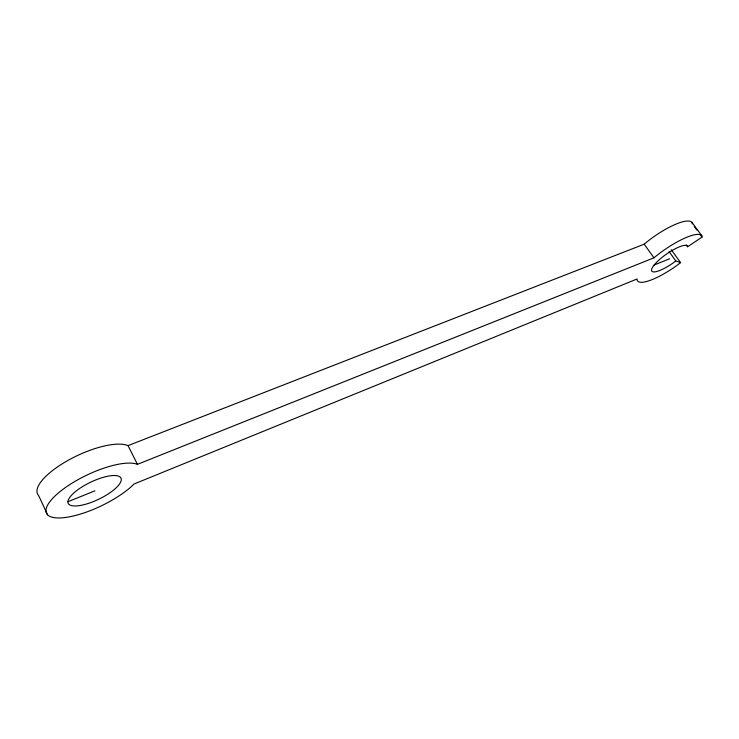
<?xml version="1.0" encoding="UTF-8"?>
<svg xmlns="http://www.w3.org/2000/svg" width="739" height="739" viewBox="0 0 739 739"><rect width="100%" height="100%" fill="white"/><g stroke="black" fill="none" stroke-linecap="round" stroke-linejoin="round"><path stroke-width="1.11" d="M701.782 235.686A39.269 9.976 -35 0 0 653.96 257.819L137.445 464.341A52.645 16.997 -25.6 0 0 66.011 487.121A52.645 16.997 -25.6 0 0 60.663 517.919A52.645 16.997 -25.6 0 0 134.027 484.017L637.018 278.991A39.269 9.976 -35 0 0 676.702 265.606L680.601 262.622L675.806 260.932L673.617 262.613A21.81 5.542 -35 0 1 651.937 271.296A21.81 5.542 -35 0 1 665.857 254.539A21.81 5.542 -35 0 1 687.427 245.985L687.612 246.743L702.05 237.09L701.782 235.686L691.963 222.402A39.093 10.429 -35.1 0 0 644.186 244.175L128.041 445.626A52.33 17.718 -25.3 0 0 68.071 460.36A52.33 17.718 -25.3 0 0 38.659 495.61L47.601 514.797M67.96 501.707L94.897 490.835M654.144 265.015L669.645 258.752M694.226 226.494L696.84 230.032M700.748 235.325L702.05 237.09M686.319 244.978L687.612 246.743M671.234 249.699L680.601 262.622M669.054 251.583L675.806 260.932M644.186 244.175L653.96 257.819M128.041 445.626L137.445 464.341M691.963 222.402L692.277 223.852M79.895 505.541A29.227 9.431 -25.6 0 0 121.233 480.202A29.227 9.431 -25.6 0 0 82.731 486.474A29.227 9.431 -25.6 0 0 79.895 505.541"/></g></svg>
